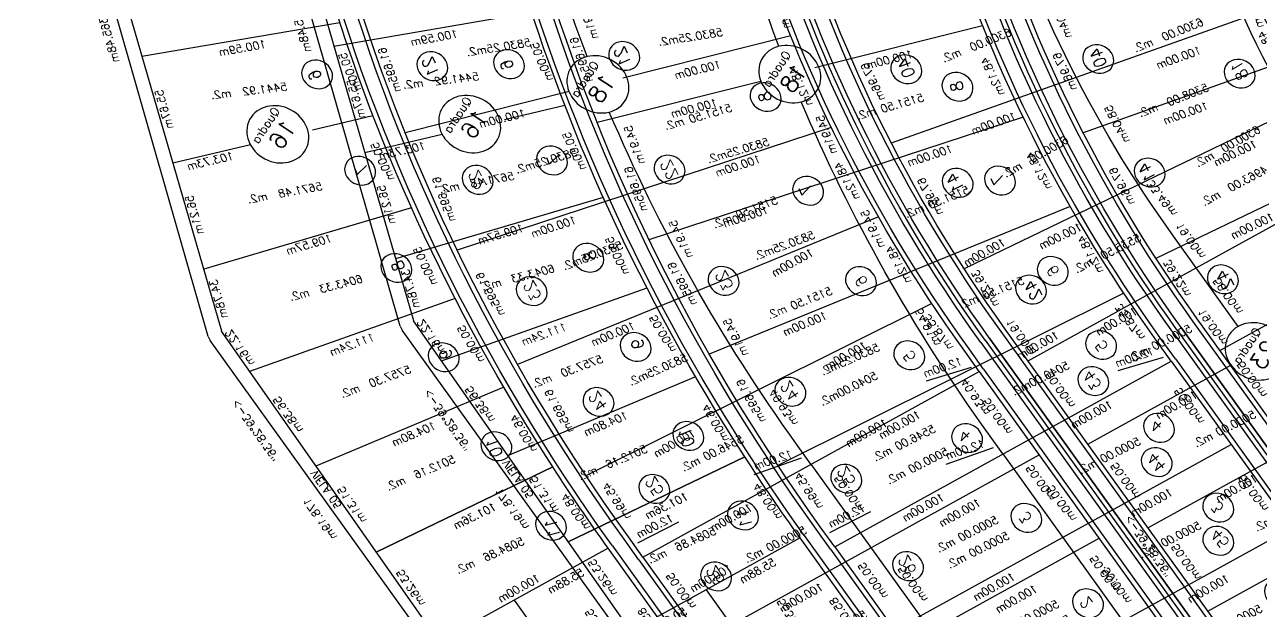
# Model space of a CAD drawing. Extents: x -23785941 to 8798891, y -8418521 to 21897894.
# Drawn here: x 3057863 to 3218542, y 4575804 to 4652091 of the extents above; entities that cross this region are included whole.
import ezdxf
from ezdxf.enums import TextEntityAlignment as Align

# ---------------------------------------------------------------- set-up
doc = ezdxf.new("R2010")
doc.units = 0
doc.header["$MEASUREMENT"] = 0
doc.header["$PDMODE"] = 34
doc.header["$PDSIZE"] = 1
doc.layers.get('0').update_dxf_attribs({"linetype": 'CONTINUOUS'})
for name, color, linetype in [('CALCADA', 3, 'CONTINUOUS'), ('REG60_100', 2, 'CONTINUOUS'), ('RUA', 1, 'CONTINUOUS'), ('VIEWPORT', 7, 'CONTINUOUS')]:
    doc.layers.add(name, color=color, linetype=linetype)
doc.styles.add('1_5MM', font='romans.shx', dxfattribs={"height": 6})
doc.styles.add('1MM', font='romans.shx', dxfattribs={"height": 4})
doc.styles.add('2MM', font='romans.shx', dxfattribs={"height": 8})

# ---------------------------------------------------------------- blocks, each defined once
blk = doc.blocks.new('A$C3D774E76')
for p, q in [((-23308.44, -2112.84), (-23032.33, -2343.32)), ((-23026.22, -2338.99), (-23166.95, -2222.36)), ((-23144, -2250.1), (-23209.71, -2325.33)), ((-23128.7, -2314.73), (-23100.54, -2286.38)), ((-23128.7, -2314.73), (-23100.54, -2286.38)), ((-23138.76, -2395.79), (-23057.45, -2322.35)), ((-23173.28, -2359.62), (-23151.3, -2337.48)), ((-23032.07, -2343.17), (-22937.63, -2501.98)), ((-23026.22, -2338.99), (-23024.85, -2340.61)), ((-22936.12, -2494.18), (-23024.85, -2340.61)), ((-23106.26, -2433.8), (-23019.78, -2363.83)), ((-23233.88, -2436.27), (-23173.17, -2376.75)), ((-23075.88, -2473.51), (-22991.04, -2412.18)), ((-23282.27, -2553.67), (-23129.94, -2424.07)), ((-23315.99, -2516.77), (-23253.79, -2455.79)), ((-23049.86, -2511.46), (-22964.83, -2456.24)), ((-22964.83, -2456.24), (-23049.86, -2511.46)), ((-23049.86, -2511.46), (-22964.86, -2456.25)), ((-23251.24, -2592.87), (-23090.14, -2474.31)), ((-23024.8, -2552.34), (-22888.63, -2473.67)), ((-23223.05, -2634.15), (-23054, -2527.24)), ((-22976.41, -2524.39), (-22926.39, -2610.97)), ((-23024.8, -2552.34), (-23024.78, -2552.38)), ((-22982.27, -2625.94), (-23024.8, -2552.34)), ((-23029.19, -2568.74), (-23035.21, -2558.34)), ((-23054.9, -2576.05), (-23034.54, -2563.55)), ((-23029.19, -2568.74), (-23202.36, -2668.79)), ((-23029.19, -2568.74), (-23202.36, -2668.79)), ((-23029.19, -2568.74), (-22929.13, -2741.91)), ((-23445.25, -2708.02), (-23289.77, -2582.21)), ((-23096.64, -2597.23), (-23116.4, -2613.39)), ((-23115.77, -2618.76), (-23121.8, -2608.37)), ((-23004.17, -2612.03), (-23177.34, -2712.08)), ((-23115.77, -2618.76), (-23015.72, -2791.94)), ((-23415.52, -2748.96), (-23247.79, -2640.02)), ((-23184.66, -2648.76), (-23202.38, -2664.7)), ((-22979.16, -2655.32), (-23152.33, -2755.38)), ((-23202.36, -2668.79), (-23208.38, -2658.4)), ((-23220.92, -2665.64), (-23066.08, -2933.64)), ((-23202.36, -2668.79), (-23102.3, -2841.96)), ((-23119.58, -2860.03), (-23229.16, -2670.41)), ((-23219.64, -2686.86), (-23306.22, -2736.89)), ((-23288.72, -2767.2), (-23315.74, -2720.45)), ((-23194.62, -2730.15), (-23268.22, -2772.68)), ((-23306.22, -2736.89), (-23392.82, -2786.92)), ((-23169.61, -2773.45), (-23256.2, -2823.47)), ((-23144.6, -2816.74), (-23231.18, -2866.77))]:
    blk.add_line(p, q)
at = {"color": 100}
for p, q in [((-23216.59, -2663.14), (-23061.75, -2931.14)), ((-23066.01, -2933.75), (-23220.92, -2665.64)), ((-23218.75, -2664.39), (-23063.91, -2932.39))]:
    blk.add_line(p, q, dxfattribs=at)
at = {"color": 5}
for centre in [(-23140.56, -2323.9), (-23244.58, -2446.76), (-23281.21, -2780.18)]:
    blk.add_circle(centre, 15, dxfattribs=at)
for centre in [(-23179.11, -2327.25), (-23143.7, -2366.26), (-23211.89, -2373.59), (-23106.13, -2402.63), (-23168.72, -2417.36), (-23075.21, -2441.93), (-23128.88, -2464.23), (-23045.73, -2483.38), (-23280.46, -2519.59), (-23092.47, -2516.37), (-23021.26, -2523.55), (-23246.13, -2557.86), (-23064.74, -2558.71), (-23328.93, -2572.33), (-23216.01, -2599.65), (-23038.24, -2603.64), (-23287.35, -2618.64), (-23192.58, -2636.03), (-23254.51, -2672.55), (-23167.33, -2678.3), (-23410.21, -2712.6), (-23226.22, -2718.58), (-23143.9, -2720.49), (-23203.25, -2762.8), (-23118.4, -2764.91), (-23180.9, -2805.67)]:
    blk.add_circle(centre, 7.5)
for centre, radius, start, end in [((-23822.21, -3013.12), 920.97, 33.0048, 50.35425), ((-23822.25, -3013.09), 908.97, 30.01869, 50.35425), ((-23822.25, -3013.09), 808.97, 45.49416, 50.35425), ((-23822.25, -3013.09), 808.97, 30.01869, 43.36936), ((-23822.25, -3013.09), 708.97, 30.01869, 50.35425), ((-23822.25, -3013.09), 684.97, 30.01869, 50.35425), ((-23822.25, -3013.09), 584.97, 30.01869, 50.35425), ((-23822.25, -3013.09), 484.97, 30.01869, 50.35425), ((-23822.25, -3013.09), 472.97, 30.01869, 50.35425)]:
    blk.add_arc(centre, radius, start, end)
at = {"color": 100}
for radius in [696.97, 699.47, 694.47]:
    blk.add_arc((-23822.23, -3013.07), radius, 30.01869, 50.35423, dxfattribs=at)
for p in [(-23035.21, -2558.34), (-23121.8, -2608.37), (-23208.38, -2658.4), (-23218.75, -2664.39), (-23229.16, -2670.41), (-23315.74, -2720.45)]:
    blk.add_point(p)
at = {"layer": 'CALCADA'}
for p, q in [((-23027.02, -2567.48), (-23033.05, -2557.09)), ((-23026.96, -2553.59), (-22981.94, -2631.52)), ((-23027.02, -2567.48), (-22926.96, -2740.66)), ((-23204.52, -2670.05), (-23210.54, -2659.66)), ((-23117.42, -2858.78), (-23226.99, -2669.16)), ((-23204.52, -2670.04), (-23104.47, -2843.21))]:
    blk.add_line(p, q, dxfattribs=at)
for radius in [918.47, 911.47, 706.47, 687.47, 482.47, 475.47]:
    blk.add_arc((-23822.25, -3013.09), radius, 30.01869, 50.35425, dxfattribs=at)
at = {"layer": 'REG60_100'}
blk.add_arc((-23822.23, -3013.09), 920.97, 30.01869, 33.00198, dxfattribs=at)
at = {"layer": 'VIEWPORT'}
blk.add_point((-23024.8, -2552.34), dxfattribs=at)
at = {"style": '1MM'}
blk.add_text('12.00m', height=4, rotation=32.39839, dxfattribs=at).set_placement((-23047.35, -2567.06), align=Align.MIDDLE)
at = {"color": 1, "style": '1MM'}
blk.add_text('<-39%%d28\'36" ', height=4, rotation=300.39386, dxfattribs=at).set_placement((-23160.04, -2778.95), align=Align.MIDDLE)
at = {"color": 1, "char_height": 4, "attachment_point": 1, "rotation": 5.03393, "style": '1MM'}
for insert in [(-23152.96, -2315.81), (-23254.85, -2439.1), (-23292.63, -2774.04)]:
    blk.add_mtext('Quadra', dxfattribs=dict(at, insert=insert))
at = {"attachment_point": 1}
for s, insert, char_height, width, rotation, style in [('6', (-23177.83, -2322.67), 6, 3.942, 316.63988, '1_5MM'), ('7', (-23144.31, -2362.79), 6, 3.942, 316.12479, '1_5MM'), ('8', (-23107.09, -2399.24), 6, 4.927, 316.01626, '1_5MM'), ('VIELA 05', (-22986.02, -2411.39), 4, 603.212, 299.80678, '1MM'), ('9', (-23077.21, -2438.34), 6, 7.631, 325.76566, '1_5MM'), ('10', (-23045.75, -2477.18), 6, 2.438, 315.21315, '1_5MM'), ('8', (-23280.42, -2515.52), 6, 0.597, 322.5831, '1_5MM'), ('11', (-23022.36, -2519.24), 6, 3.251, 321.99165, '1_5MM'), ('7', (-23245.39, -2553.01), 6, 2.388, 312.95219, '1_5MM'), ('40', (-23331, -2566.56), 6, 23, 316.68126, '1_5MM'), ('41', (-23287.4, -2612), 6, 33, 309.45062, '1_5MM'), ('5', (-23190.48, -2633.15), 6, 8.086, 297.43349, '1_5MM'), ('4', (-23165.48, -2673.6), 6, 7.412, 289.62328, '1_5MM'), ('43', (-23226.22, -2712.38), 6, 33, 301.1545, '1_5MM'), ('3', (-23142.17, -2716.71), 6, 9.434, 297.88901, '1_5MM'), ('44', (-23202.54, -2757.26), 6, 30, 297.86089, '1_5MM'), ('2', (-23116.33, -2760.8), 6, 6.739, 296.07082, '1_5MM'), ('45', (-23181.59, -2800.52), 6, 30, 294.52277, '1_5MM')]:
    blk.add_mtext(s, dxfattribs=dict(at, insert=insert, char_height=char_height, width=width, rotation=rotation, style=style))
at = {"color": 1, "char_height": 8, "width": 20.682, "attachment_point": 1, "rotation": 5.03393, "style": '2MM'}
for s, insert in [('16', (-23150.09, -2322.59)), ('18', (-23251.98, -2445.88)), ('23', (-23289.76, -2780.82))]:
    blk.add_mtext(s, dxfattribs=dict(at, insert=insert))
at = {"char_height": 6, "attachment_point": 1, "style": '1_5MM'}
for s, insert, rotation in [('21', (-23212.11, -2367.42), 312.95211), ('22', (-23169.03, -2411.69), 308.30125), ('23', (-23129.53, -2458.92), 305.83067), ('24', (-23092.34, -2510.43), 300.42828), ('25', (-23065.79, -2552.75), 301.82769), ('6', (-23214.56, -2596.39), 299.64457), ('26', (-23038.52, -2597.6), 302.65169), ('42', (-23255.34, -2667.97), 309.4504), ('18', (-23411.89, -2706.31), 305.83063)]:
    blk.add_mtext(s, dxfattribs=dict(at, insert=insert, rotation=rotation))
at = {"layer": 'REG60_100', "style": '1MM'}
for s, rotation, p in [('55.67m', 320.35, (-23123.89, -2271.04)), ('100.59m', 48.30925, (-23173.25, -2290.44)), ('103.73m', 45.19869, (-23111.09, -2301.68)), ('56.21m', 320.35, (-23080.82, -2306.73)), ('34.78m', 320.35, (-23046.63, -2335.13)), ('50.00m', 313.63483, (-23188.26, -2340.54)), ('61.695m', 316.45202, (-23199.23, -2356.61)), ('22.16m', 300.01861, (-23028.64, -2354.77)), ('109.57m', 42.08813, (-23095.76, -2361.11)), ('50.00m', 311.51268, (-23153.52, -2373.74)), ('56.38m', 300.01861, (-23008.67, -2389.49)), ('111.24m', 38.97758, (-23058.62, -2401.02)), ('61.695m', 316.45202, (-23150.79, -2407.58)), ('100.00m', 44.43202, (-23204.47, -2414.37)), ('50.00m', 311.51268, (-23114.11, -2414.47)), ('54.91m', 316.45202, (-23272.81, -2428.65)), ('51.31m', 301.27436, (-22981.44, -2435.93)), ('61.695m', 307.47106, (-23116.94, -2447.73)), ('50.00m', 305.3745, (-23088.17, -2450.54)), ('104.80m', 35.71619, (-23031.19, -2446.3)), ('100.00m', 40.39111, (-23165.44, -2459.52)), ('54.91m', 316.45202, (-23224.51, -2475.41)), ('53.26m', 301.83876, (-22956.3, -2478.63)), ('100.00m', 44.43202, (-23276.74, -2485.44)), ('101.36m', 32.85091, (-23007.08, -2489.62)), ('46.00m', 306.34675, (-23058.57, -2492.1)), ('61.695m', 307.47106, (-23078.07, -2502.06)), ('100.00m', 36.35028, (-23128.94, -2507.73)), ('54.91m', 311.25271, (-23190.85, -2515.37)), ('50.00m', 30.01869, (-22952.77, -2515.34)), ('100.00m', 40.39119, (-23240.79, -2523.24)), ('100.00m', 30.01869, (-22983.48, -2523.9)), ('48.00m', 301.51202, (-23034, -2530.93)), ('48.12m', 311.68506, (-23293.98, -2532.2)), ('45.99m', 303.04115, (-23049.41, -2545.78)), ('55.88m', 30.01869, (-22998.61, -2541.83)), ('67.96m', 310.64643, (-23314.4, -2561.29)), ('54.91m', 309.04801, (-23157.56, -2559.75)), ('100.00m', 30.01869, (-23091.97, -2557.26)), ('48.12m', 308.10526, (-23260.38, -2572.13)), ('100.00m', 30.01869, (-23208.03, -2567.08)), ('85.00m', 300.01869, (-22998.51, -2587.98)), ('40.93m', 301.16425, (-23136.01, -2594.96)), ('50.00m', 300.01869, (-23022.45, -2592.27)), ('100.00m', 30.01869, (-23070.48, -2597.21)), ('12.00m', 40.12621, (-23108.63, -2602.12)), ('67.96m', 308.11313, (-23273.78, -2610.15)), ('48.12m', 308.10526, (-23233.18, -2611.92)), ('100.00m', 30.01869, (-23176.81, -2609.77)), ('100.00m', 38.97925, (-23325.13, -2620.83)), ('58.04m', 316.34014, (-23391.65, -2626.19)), ('35.87m', 299.37227, (-23210.75, -2643.17)), ('50.00m', 300.01869, (-23111.21, -2641.2)), ('100.00m', 30.01869, (-23050.14, -2644.13)), ('39.22m', 304.6381, (-23243.45, -2653.31)), ('12.00m', 39.52181, (-23195.36, -2652.77)), ('100.00m', 30.01869, (-23157.07, -2647.24)), ('58.04m', 308.14672, (-23355.18, -2672.57)), ('100.00m', 33.29175, (-23287.71, -2673.3)), ('19.00m', 300.0223, (-23229.07, -2678.89)), ('100.00m', 38.97925, (-23402.87, -2683.74)), ('50.00m', 300.01869, (-23185.28, -2686.36)), ('50.00m', 300.01869, (-23083.77, -2687.59)), ('100.00m', 30.01869, (-23129.96, -2691.61)), ('33.49m', 298.79038, (-23330.98, -2707.49)), ('50.00m', 300.01869, (-23213.65, -2706.77)), ('100.00m', 30.01869, (-23260.93, -2715.34)), ('48.12m', 304.74043, (-23429.42, -2720.7)), ('100.00m', 33.29175, (-23371.31, -2728.2)), ('19.00m', 300.0223, (-23317.74, -2728.78)), ('50.00m', 300.01869, (-23159.54, -2732.19)), ('100.00m', 30.01869, (-23102.79, -2734.09)), ('50.00m', 300.01869, (-23186.4, -2754.02)), ('50.00m', 300.01869, (-23300.56, -2756.39)), ('100.00m', 30.01869, (-23235.92, -2758.63)), ('50.00m', 300.01869, (-23133.92, -2773.17)), ('50.00m', 300.01869, (-23162.63, -2797.07)), ('100.00m', 30.01869, (-23210.91, -2801.93))]:
    blk.add_text(s, height=4, rotation=rotation, dxfattribs=at).set_placement(p, align=Align.MIDDLE)
for s, rotation, p in [('5441.92  m2.', 52.12748, (-23151.52, -2304.12)), ('5671.48  m2.', 48.22835, (-23111.77, -2341.55)), ('6043.33  m2.', 44.01291, (-23076.7, -2379.69)), ('5830.25m2.', 49.6515, (-23234.95, -2399.02)), ('5757.30  m2.', 38.31439, (-23044.3, -2421.07)), ('5830.25m2.', 42.04976, (-23192.71, -2443.99)), (' 5012.16  m2.', 35.78273, (-23013.06, -2460.72)), ('5830.25m2.', 38.23203, (-23159.01, -2484.24)), ('5151.50 m2.', 42.73379, (-23251.68, -2497.85)), (' 5084.86  m2.', 34.61808, (-22990.81, -2507.7)), ('5151.50 m2.', 37.01784, (-23217.97, -2538.52)), ('5830.25m2.', 34.92705, (-23120.87, -2536.62)), ('5539.70  m2.', 303.44018, (-22982.47, -2574.79)), ('5151.50 m2.', 37.01784, (-23188.13, -2581.15)), ('5546.00 m2.', 32.59915, (-23094.39, -2577.58)), (' 6300.00  m2.', 36.89336, (-23356.99, -2599.65)), ('5040.00m2.', 32.59915, (-23159.44, -2620.46)), ('5000.00 m2.', 32.20035, (-23066.45, -2623.85)), (' 6300.00  m2.', 29.76602, (-23318.89, -2648.77)), ('5000.00 m2.', 32.20035, (-23139.69, -2666.11)), ('5000.00 m2.', 32.20035, (-23041.24, -2667.53)), ('5308.00  m2.', 37.39028, (-23378.75, -2693.08)), ('5535.50  m2.', 32.17436, (-23289.05, -2699.11)), ('5000.00 m2.', 32.20035, (-23114.47, -2709.8)), ('4963.00  m2.', 30.9854, (-23353.37, -2737.41)), ('5000.00 m2.', 32.20035, (-23259.45, -2740.94)), ('5000.00 m2.', 32.20035, (-23089.92, -2753.55)), ('5000.00 m2.', 32.20035, (-23234.3, -2786.43)), ('5000.00 m2.', 32.20035, (-23209.08, -2830.12))]:
    blk.add_text(s, height=4, rotation=rotation, dxfattribs=at).set_placement(p, align=Align.BOTTOM_CENTER)
at = {"layer": 'RUA', "style": '1MM'}
for s, rotation, p in [('<-19%%d08\'28"  365.48m', 320.35, (-23159.33, -2219.76)), ('<-39%%d28\'36"', 300.01869, (-22992.99, -2379.42)), ('178.19m', 300.01861, (-22966.65, -2425.63))]:
    blk.add_text(s, height=4, rotation=rotation, dxfattribs=at).set_placement(p, align=Align.MIDDLE)

msp = doc.modelspace()

# ---------------------------------------------------------------- block references
at = {"linetype": 'Continuous', "xscale": 240.4782668173248, "yscale": -275.6364145158877, "zscale": 240.4782668173248, "rotation": 242.429606072689}
for p in [(-27732, 2762), (-52668, 1427)]:
    msp.add_blockref('A$C3D774E76', p, dxfattribs=at)

doc.saveas('drawing.dxf')
